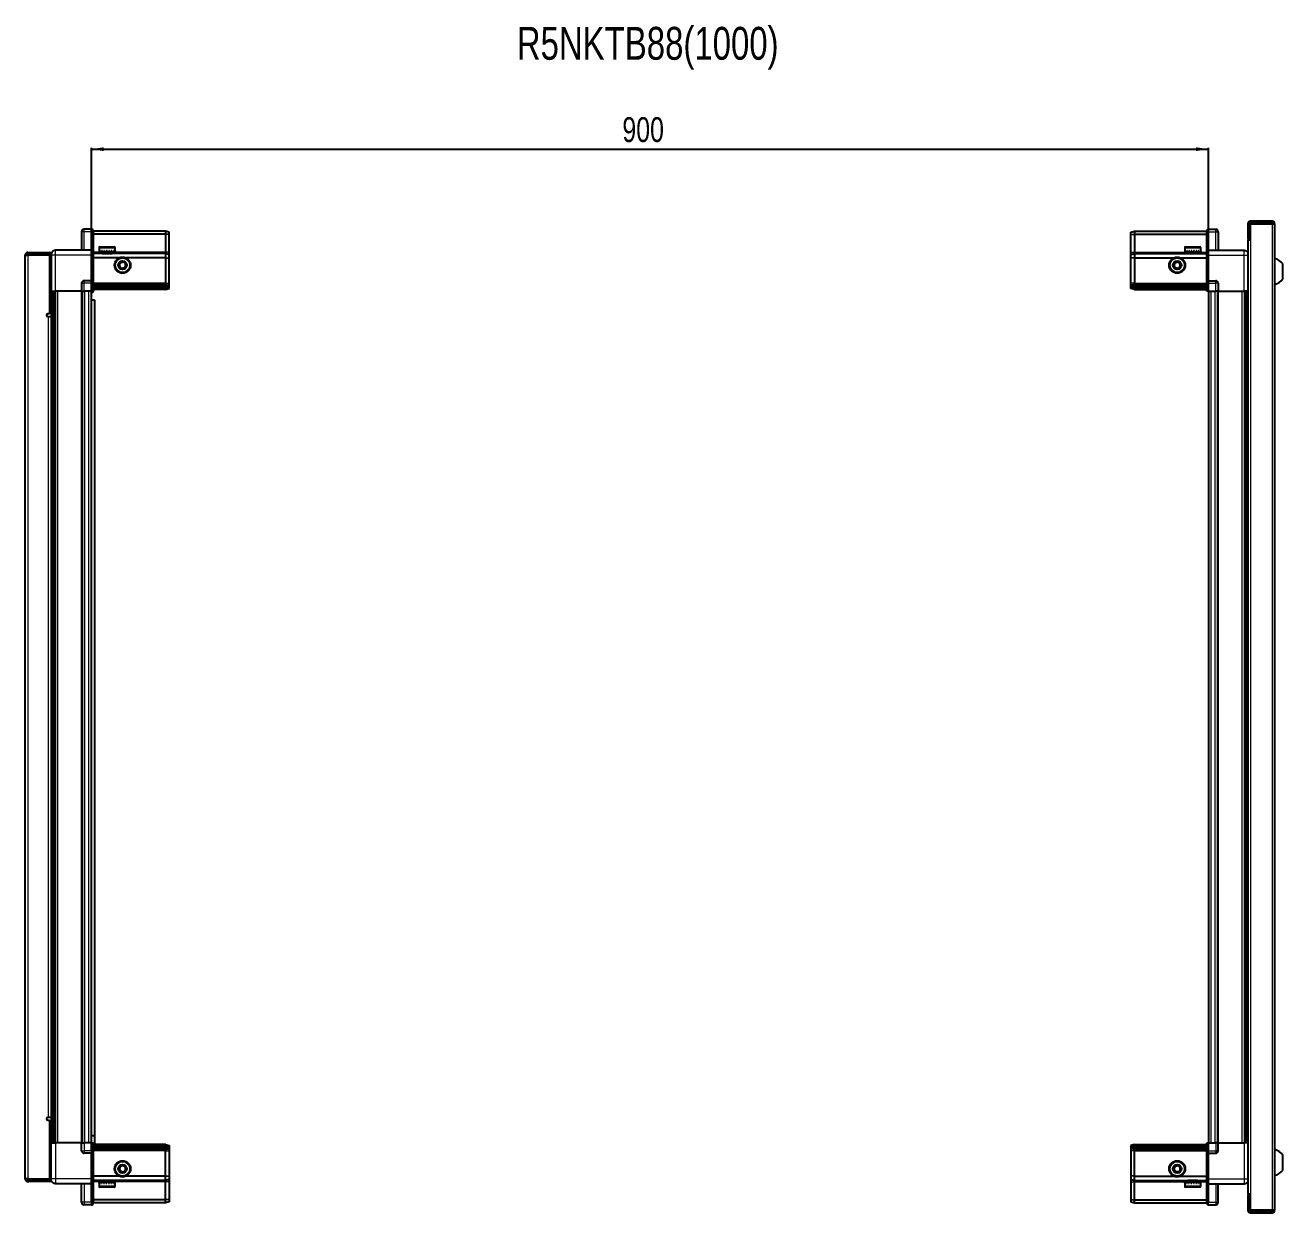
# Model space of a CAD drawing. Header units: millimetres. Extents: x 834 to 3848, y -110 to 2034.
# Drawn here: x 1857 to 2870, y 1077 to 2034 of the extents above; entities that cross this region are included whole.
import ezdxf

# ---------------------------------------------------------------- set-up
doc = ezdxf.new("R2010")
doc.units = ezdxf.units.MM
doc.layers.add('FORMAT', color=7, linetype='Continuous')
doc.styles.add('SLDTEXTSTYLE0', font='TXT', dxfattribs={"width": 0.75})
doc.dimstyles.new('SLDDIMSTYLE0', dxfattribs={"dimtxt": 20, "dimasz": 10, "dimexe": 0, "dimexo": 0.0625, "dimgap": 5, "dimtad": 2, "dimdec": 1, "dimrnd": 1e-09, "dimzin": 12, "dimdsep": 46, "dimtxsty": 'SLDTEXTSTYLE0', "dimsah": 1, "dimcen": 0.09, "dimadec": 0, "dimazin": 3, "dimtfac": 1, "dimtofl": 0, "dimtmove": 0, "dimatfit": 3, "dimfxl": 0, "dimfrac": 2, "dimtolj": 1, "dimtzin": 12, "dimarcsym": 0})

# ---------------------------------------------------------------- blocks, each defined once
blk = doc.blocks.new('_D_4')
at = {"layer": 'FORMAT'}
for p, q in [((1910.1, 1819.8), (1910.1, 1935.3)), ((1910.1, 1934.3), (2810.1, 1934.3)), ((2810.1, 1819.8), (2810.1, 1935.3))]:
    blk.add_line(p, q, dxfattribs=at)
for points in [[(1910.1, 1934.3), (1920.1, 1932.7), (1920.1, 1935.8)], [(2810.1, 1934.3), (2800.1, 1935.8), (2800.1, 1932.7)]]:
    blk.add_solid(points, dxfattribs=at)
at = {"layer": 'FORMAT', "insert": (2337.9, 1960), "char_height": 20, "attachment_point": 1, "style": 'SLDTEXTSTYLE0'}
blk.add_mtext('900', dxfattribs=at)

msp = doc.modelspace()

# ---------------------------------------------------------------- linework, layer by layer
at = {"color": 7, "linetype": 'Continuous', "lineweight": 25}
for p, q in [((2861.32, 1876.26), (2844.02, 1876.26)), ((2861.32, 1874.76), (2844.02, 1874.76)), ((2861.32, 1874.76), (2861.32, 1876.26)), ((1902.22, 1867.76), (1902.22, 1852.76)), ((1910.22, 1869.76), (1904.22, 1869.76)), ((1910.22, 1869.76), (1910.55, 1869.76)), ((1910.22, 1869.76), (1910.22, 1867.76)), ((1910.22, 1852.96), (1910.22, 1867.76)), ((1910.22, 1852.96), (1910.22, 1867.76)), ((1911.42, 1869.26), (1910.55, 1869.76)), ((1911.42, 1867.76), (1911.42, 1869.26)), ((1969.72, 1868.26), (1911.42, 1868.26)), ((1911.42, 1867.76), (1911.42, 1852.96)), ((1969.72, 1865.76), (1911.42, 1865.76)), ((1969.72, 1868.26), (1969.72, 1865.76)), ((1972.72, 1867.45), (1969.72, 1868.26)), ((1969.72, 1865.76), (1969.72, 1851.26)), ((1972.72, 1865.6), (1969.72, 1865.76)), ((1972.72, 1865.6), (1972.72, 1867.45)), ((1972.72, 1851.26), (1972.72, 1865.6)), ((2747.42, 1867.45), (2750.42, 1868.26)), ((2747.42, 1865.6), (2747.42, 1867.45)), ((2747.42, 1865.6), (2750.42, 1865.76)), ((2747.42, 1851.26), (2747.42, 1865.6)), ((2750.42, 1868.26), (2750.42, 1865.76)), ((2750.42, 1868.26), (2808.72, 1868.26)), ((2750.42, 1865.76), (2750.42, 1851.26)), ((2750.42, 1865.76), (2808.72, 1865.76)), ((2809.59, 1869.76), (2808.72, 1869.26)), ((2809.59, 1869.76), (2808.72, 1869.26)), ((2808.72, 1869.26), (2808.72, 1867.76)), ((2808.72, 1852.96), (2808.72, 1867.76)), ((2809.92, 1869.76), (2809.59, 1869.76)), ((2809.92, 1869.76), (2809.59, 1869.76)), ((2809.92, 1869.76), (2809.92, 1869.76)), ((2809.92, 1867.76), (2809.92, 1869.76)), ((2809.92, 1869.76), (2815.92, 1869.76)), ((2809.92, 1867.76), (2809.92, 1852.96)), ((2817.92, 1867.76), (2817.92, 1852.76)), ((2841.92, 1874.16), (2841.92, 1861.76)), ((2843.42, 1874.16), (2843.42, 1861.76)), ((2843.92, 1861.26), (2843.92, 1874.16)), ((2843.92, 1874.16), (2861.32, 1874.16)), ((2861.32, 1874.16), (2863.42, 1874.16)), ((2863.42, 1874.16), (2863.42, 1079.36)), ((1916.22, 1854.66), (1916.22, 1852.26)), ((1917.02, 1855.46), (1924.19, 1855.46)), ((1924.19, 1855.46), (1928.42, 1855.46)), ((1929.22, 1852.26), (1929.22, 1854.66)), ((2790.92, 1854.66), (2790.92, 1851.76)), ((2791.72, 1855.46), (2803.12, 1855.46)), ((2803.92, 1851.76), (2803.92, 1854.66)), ((2841.82, 1861.26), (2841.82, 1092.26)), ((2841.82, 1861.26), (2843.92, 1861.26)), ((2841.92, 1861.76), (2843.42, 1861.76)), ((1858.22, 1848.91), (1856.72, 1848.91)), ((1856.72, 1848.41), (1856.72, 1848.91)), ((1856.72, 1105.11), (1856.72, 1848.41)), ((1858.82, 1849.51), (1858.82, 1851.01)), ((1858.82, 1851.01), (1859.72, 1851.01)), ((1858.82, 1849.51), (1859.72, 1849.51)), ((1858.82, 1849.01), (1876.22, 1849.01)), ((1859.72, 1849.51), (1859.72, 1851.01)), ((1859.72, 1851.01), (1876.22, 1851.01)), ((1859.72, 1849.51), (1876.22, 1849.51)), ((1876.22, 1849.51), (1876.22, 1851.01)), ((1877.72, 1849.01), (1876.22, 1849.01)), ((1876.22, 1849.01), (1876.22, 1801.51)), ((1877.72, 1848.76), (1877.72, 1819.76)), ((1910.22, 1852.76), (1881.22, 1852.76)), ((1910.22, 1852.76), (1910.22, 1852.96)), ((1910.22, 1852.76), (1911.42, 1852.76)), ((1910.22, 1848.76), (1910.22, 1852.76)), ((1910.22, 1828.46), (1910.22, 1848.76)), ((1911.42, 1852.96), (1911.42, 1852.76)), ((1911.42, 1852.76), (1911.42, 1848.76)), ((1969.72, 1850.26), (1911.42, 1850.26)), ((1911.42, 1848.76), (1911.42, 1828.46)), ((1932.72, 1846.76), (1911.42, 1846.76)), ((1916.22, 1852.26), (1916.22, 1851.76)), ((1916.22, 1851.76), (1916.35, 1851.76)), ((1916.54, 1852.26), (1916.35, 1852.26)), ((1916.35, 1852.26), (1916.35, 1851.76)), ((1916.35, 1851.76), (1916.54, 1851.76)), ((1916.54, 1852.26), (1916.54, 1851.76)), ((1916.54, 1851.76), (1917.07, 1851.76)), ((1917.47, 1852.26), (1917.07, 1852.26)), ((1917.07, 1852.26), (1917.07, 1851.76)), ((1917.07, 1851.76), (1917.47, 1851.76)), ((1917.47, 1852.26), (1917.47, 1851.76)), ((1917.47, 1851.76), (1918.34, 1851.76)), ((1918.32, 1851.76), (1918.32, 1851.66)), ((1918.32, 1851.66), (1927.12, 1851.66)), ((1918.92, 1852.26), (1918.34, 1852.26)), ((1918.34, 1852.26), (1918.34, 1851.76)), ((1918.34, 1851.76), (1918.92, 1851.76)), ((1918.72, 1851.26), (1919.41, 1850.77)), ((1918.72, 1851.26), (1923.75, 1851.26)), ((1919.41, 1850.77), (1918.72, 1850.29)), ((1918.72, 1850.29), (1918.72, 1850.26)), ((1918.72, 1850.29), (1923.75, 1850.29)), ((1918.92, 1852.26), (1918.92, 1851.76)), ((1918.92, 1851.76), (1920.04, 1851.76)), ((1919.41, 1850.77), (1923.57, 1850.77)), ((1920.73, 1852.26), (1920.04, 1852.26)), ((1920.04, 1852.26), (1920.04, 1851.76)), ((1920.04, 1851.76), (1920.73, 1851.76)), ((1920.73, 1852.26), (1920.73, 1851.76)), ((1920.73, 1851.76), (1922, 1851.76)), ((1922.74, 1852.26), (1922, 1852.26)), ((1922, 1852.26), (1922, 1851.76)), ((1922, 1851.76), (1922.23, 1851.76)), ((1922.23, 1852.26), (1922.23, 1851.76)), ((1922.73, 1852.26), (1922.73, 1851.76)), ((1922.73, 1851.76), (1922.74, 1851.76)), ((1922.74, 1852.26), (1922.74, 1851.76)), ((1922.74, 1851.76), (1924.03, 1851.76)), ((1923.57, 1850.77), (1926.03, 1850.77)), ((1923.75, 1851.26), (1926.72, 1851.26)), ((1923.75, 1850.29), (1926.72, 1850.29)), ((1924.75, 1852.26), (1924.03, 1852.26)), ((1924.03, 1852.26), (1924.03, 1851.76)), ((1924.09, 1852.26), (1924.09, 1851.76)), ((1924.09, 1851.76), (1924.75, 1851.76)), ((1924.75, 1852.26), (1924.75, 1851.76)), ((1924.75, 1851.76), (1925.94, 1851.76)), ((1926.56, 1852.26), (1925.94, 1852.26)), ((1925.94, 1852.26), (1925.94, 1851.76)), ((1925.94, 1851.76), (1926.56, 1851.76)), ((1926.03, 1850.77), (1926.72, 1851.26)), ((1926.72, 1850.29), (1926.03, 1850.77)), ((1926.56, 1852.26), (1926.56, 1851.76)), ((1926.56, 1851.76), (1927.52, 1851.76)), ((1926.72, 1850.26), (1926.72, 1850.29)), ((1927.12, 1851.66), (1927.12, 1851.76)), ((1927.99, 1852.26), (1927.52, 1852.26)), ((1927.52, 1852.26), (1927.52, 1851.76)), ((1927.52, 1851.76), (1927.99, 1851.76)), ((1927.99, 1852.26), (1927.99, 1851.76)), ((1927.99, 1851.76), (1928.64, 1851.76)), ((1928.91, 1852.26), (1928.64, 1852.26)), ((1928.64, 1852.26), (1928.64, 1851.76)), ((1928.64, 1851.76), (1928.91, 1851.76)), ((1928.91, 1852.26), (1928.91, 1851.76)), ((1928.91, 1851.76), (1929.18, 1851.76)), ((1929.22, 1852.26), (1929.18, 1852.26)), ((1929.18, 1852.26), (1929.18, 1851.76)), ((1929.18, 1851.76), (1929.22, 1851.76)), ((1929.22, 1852.26), (1929.22, 1851.76)), ((1969.72, 1846.76), (1937.72, 1846.76)), ((1969.72, 1851.26), (1969.72, 1850.26)), ((1969.72, 1850.26), (1969.72, 1846.76)), ((1972.72, 1849.45), (1969.72, 1850.26)), ((1969.72, 1846.76), (1969.72, 1826.26)), ((1969.72, 1846.76), (1972.72, 1846.42)), ((1972.72, 1849.45), (1972.72, 1851.26)), ((1972.72, 1846.42), (1972.72, 1849.45)), ((1972.72, 1826.26), (1972.72, 1846.42)), ((2747.42, 1849.45), (2747.42, 1851.26)), ((2747.42, 1849.45), (2750.42, 1850.26)), ((2747.42, 1846.42), (2747.42, 1849.45)), ((2750.42, 1846.76), (2747.42, 1846.42)), ((2747.42, 1826.26), (2747.42, 1846.42)), ((2750.42, 1851.26), (2750.42, 1850.26)), ((2750.42, 1850.26), (2750.42, 1846.76)), ((2750.42, 1850.26), (2808.72, 1850.26)), ((2750.42, 1846.76), (2750.42, 1826.26)), ((2750.42, 1846.76), (2782.42, 1846.76)), ((2787.42, 1846.76), (2808.72, 1846.76)), ((2790.92, 1851.76), (2790.96, 1851.76)), ((2791.08, 1852.26), (2790.96, 1852.26)), ((2790.96, 1852.26), (2790.96, 1851.76)), ((2790.96, 1851.76), (2791.08, 1851.76)), ((2791.08, 1852.26), (2791.08, 1851.76)), ((2791.08, 1851.76), (2791.49, 1851.76)), ((2791.83, 1852.26), (2791.49, 1852.26)), ((2791.49, 1852.26), (2791.49, 1851.76)), ((2791.49, 1851.76), (2791.83, 1851.76)), ((2791.83, 1852.26), (2791.83, 1851.76)), ((2791.83, 1851.76), (2792.6, 1851.76)), ((2793.12, 1852.26), (2792.6, 1852.26)), ((2792.6, 1852.26), (2792.6, 1851.76)), ((2792.6, 1851.76), (2793.12, 1851.76)), ((2793.02, 1851.76), (2793.02, 1851.66)), ((2793.02, 1851.66), (2801.82, 1851.66)), ((2793.12, 1852.26), (2793.12, 1851.76)), ((2793.12, 1851.76), (2794.18, 1851.76)), ((2793.42, 1851.26), (2794.11, 1850.77)), ((2793.42, 1851.26), (2801.42, 1851.26)), ((2794.11, 1850.77), (2793.42, 1850.29)), ((2793.42, 1850.29), (2793.42, 1850.26)), ((2793.42, 1850.29), (2801.42, 1850.29)), ((2794.11, 1850.77), (2800.73, 1850.77)), ((2794.84, 1852.26), (2794.18, 1852.26)), ((2794.18, 1852.26), (2794.18, 1851.76)), ((2794.18, 1851.76), (2794.84, 1851.76)), ((2794.84, 1852.26), (2794.84, 1851.76)), ((2794.84, 1851.76), (2796.08, 1851.76)), ((2796.81, 1852.26), (2796.08, 1852.26)), ((2796.08, 1852.26), (2796.08, 1851.76)), ((2796.08, 1851.76), (2796.51, 1851.76)), ((2796.51, 1852.26), (2796.51, 1851.76)), ((2796.81, 1852.26), (2796.81, 1851.76)), ((2796.81, 1851.76), (2798.11, 1851.76)), ((2798.84, 1852.26), (2798.11, 1852.26)), ((2798.11, 1852.26), (2798.11, 1851.76)), ((2798.38, 1852.26), (2798.38, 1851.76)), ((2798.38, 1851.76), (2798.84, 1851.76)), ((2798.84, 1852.26), (2798.84, 1851.76)), ((2798.84, 1851.76), (2800.08, 1851.76)), ((2800.73, 1852.26), (2800.08, 1852.26)), ((2800.08, 1852.26), (2800.08, 1851.76)), ((2800.08, 1851.76), (2800.73, 1851.76)), ((2800.73, 1852.26), (2800.73, 1851.76)), ((2800.73, 1851.76), (2801.78, 1851.76)), ((2800.73, 1850.77), (2801.42, 1851.26)), ((2801.42, 1850.29), (2800.73, 1850.77)), ((2801.42, 1850.26), (2801.42, 1850.29)), ((2802.3, 1852.26), (2801.78, 1852.26)), ((2801.78, 1852.26), (2801.78, 1851.76)), ((2801.78, 1851.76), (2802.3, 1851.76)), ((2801.82, 1851.66), (2801.82, 1851.76)), ((2802.3, 1852.26), (2802.3, 1851.76)), ((2802.3, 1851.76), (2803.06, 1851.76)), ((2803.39, 1852.26), (2803.06, 1852.26)), ((2803.06, 1852.26), (2803.06, 1851.76)), ((2803.06, 1851.76), (2803.39, 1851.76)), ((2803.39, 1852.26), (2803.39, 1851.76)), ((2803.39, 1851.76), (2803.78, 1851.76)), ((2803.89, 1852.26), (2803.78, 1852.26)), ((2803.78, 1852.26), (2803.78, 1851.76)), ((2803.78, 1851.76), (2803.89, 1851.76)), ((2803.89, 1852.26), (2803.89, 1851.76)), ((2803.89, 1851.76), (2803.92, 1851.76)), ((2808.72, 1852.76), (2808.72, 1852.96)), ((2809.92, 1852.76), (2808.72, 1852.76)), ((2808.72, 1848.76), (2808.72, 1852.76)), ((2808.72, 1828.46), (2808.72, 1848.76)), ((2809.92, 1852.96), (2809.92, 1852.76)), ((2809.92, 1852.76), (2809.92, 1848.76)), ((2809.92, 1852.76), (2838.92, 1852.76)), ((2809.92, 1848.76), (2809.92, 1828.46)), ((2870.02, 1829.76), (2870.02, 1841.76)), ((1902.22, 1826.26), (1902.22, 1819.76)), ((1910.22, 1828.26), (1904.22, 1828.26)), ((1910.22, 1828.26), (1910.22, 1828.46)), ((1910.22, 1828.26), (1910.22, 1826.26)), ((1910.22, 1828.26), (1911.42, 1828.26)), ((1910.22, 1819.76), (1910.22, 1826.26)), ((1910.22, 1819.76), (1910.22, 1826.26)), ((1910.55, 1819.76), (1910.55, 1826.26)), ((1911.42, 1828.46), (1911.42, 1828.26)), ((1911.42, 1827.58), (1911.42, 1828.26)), ((1911.42, 1827.58), (1911.42, 1819.76)), ((1969.72, 1825.26), (1911.42, 1825.26)), ((1969.72, 1824.26), (1911.42, 1824.26)), ((1969.72, 1826.26), (1969.72, 1825.26)), ((1969.72, 1825.26), (1969.72, 1824.26)), ((1969.72, 1825.26), (1972.72, 1824.45)), ((1969.72, 1824.26), (1969.72, 1822.76)), ((1969.72, 1824.26), (1972.72, 1823.71)), ((1972.72, 1824.45), (1972.72, 1826.26)), ((1972.72, 1823.71), (1972.72, 1824.45)), ((2747.42, 1824.45), (2747.42, 1826.26)), ((2750.42, 1825.26), (2747.42, 1824.45)), ((2747.42, 1823.71), (2747.42, 1824.45)), ((2750.42, 1824.26), (2747.42, 1823.71)), ((2750.42, 1826.26), (2750.42, 1825.26)), ((2750.42, 1825.26), (2750.42, 1824.26)), ((2750.42, 1825.26), (2808.72, 1825.26)), ((2750.42, 1824.26), (2808.72, 1824.26)), ((2750.42, 1824.26), (2750.42, 1822.76)), ((2808.72, 1828.26), (2808.72, 1828.46)), ((2809.92, 1828.26), (2808.72, 1828.26)), ((2808.72, 1828.26), (2808.72, 1827.58)), ((2808.72, 1819.76), (2808.72, 1827.58)), ((2809.59, 1826.26), (2809.59, 1819.76)), ((2809.92, 1828.46), (2809.92, 1828.26)), ((2809.92, 1826.26), (2809.92, 1828.26)), ((2809.92, 1828.26), (2815.92, 1828.26)), ((2809.92, 1826.26), (2809.92, 1828.26)), ((2809.92, 1826.26), (2809.92, 1819.76)), ((2817.92, 1826.26), (2817.92, 1819.76)), ((1876.22, 1822.51), (1877.72, 1822.51)), ((1877.72, 1819.76), (1876.22, 1819.76)), ((1878.37, 1133.76), (1878.37, 1819.76)), ((1880.16, 1819.76), (1880.16, 1133.76)), ((1880.2, 1819.76), (1880.2, 1133.76)), ((1902.22, 1819.76), (1881.22, 1819.76)), ((1902.22, 1819.76), (1904.22, 1819.76)), ((1902.87, 1133.76), (1902.87, 1819.76)), ((1910.22, 1819.76), (1904.22, 1819.76)), ((1910.07, 1133.76), (1910.07, 1819.76)), ((1910.22, 1819.76), (1910.55, 1819.76)), ((1910.22, 1819.76), (1910.22, 1819.76)), ((1911.42, 1819.76), (1910.55, 1819.76)), ((1910.55, 1819.76), (1910.55, 1819.76)), ((1969.72, 1822.76), (1911.42, 1822.76)), ((1969.72, 1821.26), (1911.42, 1821.26)), ((1969.72, 1822.76), (1972.72, 1823.21)), ((1969.72, 1822.76), (1969.72, 1821.26)), ((1969.72, 1821.26), (1972.72, 1822.06)), ((1972.72, 1823.21), (1972.72, 1823.71)), ((1972.72, 1822.06), (1972.72, 1823.21)), ((2747.42, 1823.21), (2747.42, 1823.71)), ((2747.42, 1822.06), (2747.42, 1823.21)), ((2750.42, 1822.76), (2747.42, 1823.21)), ((2750.42, 1821.26), (2747.42, 1822.06)), ((2750.42, 1822.76), (2808.72, 1822.76)), ((2750.42, 1822.76), (2750.42, 1821.26)), ((2750.42, 1821.26), (2808.72, 1821.26)), ((2809.59, 1819.76), (2808.72, 1819.76)), ((2809.92, 1819.76), (2809.59, 1819.76)), ((2809.92, 1819.76), (2815.92, 1819.76)), ((2810.07, 1819.76), (2810.07, 1133.76)), ((2817.92, 1819.76), (2815.92, 1819.76)), ((2817.27, 1819.76), (2817.27, 1133.76)), ((2817.92, 1819.76), (2838.92, 1819.76)), ((2839.94, 1133.76), (2839.94, 1819.76)), ((2839.98, 1133.76), (2839.98, 1819.76)), ((2841.77, 1819.76), (2841.77, 1133.76)), ((1910.07, 1812.76), (1912.57, 1812.76)), ((1912.57, 1812.76), (1912.57, 1139.26)), ((1876.22, 1801.51), (1874.87, 1801.51)), ((1874.87, 1799.51), (1875.62, 1799.51)), ((1875.62, 1799.51), (1877.72, 1799.51)), ((1877.72, 1799.51), (1877.72, 1154.01)), ((1875.62, 1154.01), (1874.87, 1154.01)), ((1874.87, 1152.01), (1876.22, 1152.01)), ((1877.72, 1154.01), (1875.62, 1154.01)), ((1876.22, 1152.01), (1876.22, 1104.51)), ((1912.57, 1139.26), (1910.07, 1139.26)), ((1912.57, 1139.26), (1912.57, 1132.26)), ((1877.72, 1133.76), (1876.22, 1133.76)), ((1877.72, 1131.01), (1876.22, 1131.01)), ((1877.72, 1104.76), (1877.72, 1133.76)), ((1902.22, 1133.76), (1881.22, 1133.76)), ((1902.22, 1127.26), (1902.22, 1133.76)), ((1902.22, 1133.76), (1904.22, 1133.76)), ((1910.22, 1133.76), (1904.22, 1133.76)), ((1910.22, 1125.26), (1904.22, 1125.26)), ((1910.22, 1127.26), (1910.22, 1133.76)), ((1910.22, 1133.76), (1910.55, 1133.76)), ((1910.22, 1127.26), (1910.22, 1125.26)), ((1910.22, 1127.26), (1910.22, 1125.26)), ((1910.22, 1125.26), (1911.42, 1125.26)), ((1910.22, 1125.06), (1910.22, 1125.26)), ((1910.22, 1104.76), (1910.22, 1125.06)), ((1910.55, 1127.26), (1910.55, 1133.76)), ((1910.55, 1133.76), (1911.42, 1133.76)), ((1911.42, 1133.76), (1911.42, 1125.93)), ((1969.72, 1132.26), (1911.42, 1132.26)), ((1969.72, 1130.76), (1911.42, 1130.76)), ((1969.72, 1129.26), (1911.42, 1129.26)), ((1969.72, 1128.26), (1911.42, 1128.26)), ((1911.42, 1125.26), (1911.42, 1125.93)), ((1911.42, 1125.26), (1911.42, 1125.06)), ((1911.42, 1125.06), (1911.42, 1104.76)), ((1969.72, 1130.76), (1969.72, 1132.26)), ((1969.72, 1132.26), (1972.72, 1131.45)), ((1969.72, 1129.26), (1969.72, 1130.76)), ((1969.72, 1130.76), (1972.72, 1130.3)), ((1969.72, 1129.26), (1972.72, 1129.8)), ((1969.72, 1128.26), (1969.72, 1129.26)), ((1969.72, 1128.26), (1972.72, 1129.06)), ((1969.72, 1127.26), (1969.72, 1128.26)), ((1969.72, 1106.76), (1969.72, 1127.26)), ((1972.72, 1131.45), (1972.72, 1130.3)), ((1972.72, 1130.3), (1972.72, 1129.8)), ((1972.72, 1129.8), (1972.72, 1129.06)), ((1972.72, 1129.06), (1972.72, 1127.26)), ((1972.72, 1127.26), (1972.72, 1107.09)), ((2750.42, 1132.26), (2747.42, 1131.45)), ((2747.42, 1131.45), (2747.42, 1130.3)), ((2750.42, 1130.76), (2747.42, 1130.3)), ((2747.42, 1130.3), (2747.42, 1129.8)), ((2750.42, 1129.26), (2747.42, 1129.8)), ((2747.42, 1129.8), (2747.42, 1129.06)), ((2750.42, 1128.26), (2747.42, 1129.06)), ((2747.42, 1129.06), (2747.42, 1127.26)), ((2747.42, 1127.26), (2747.42, 1107.09)), ((2750.42, 1130.76), (2750.42, 1132.26)), ((2750.42, 1132.26), (2808.72, 1132.26)), ((2750.42, 1129.26), (2750.42, 1130.76)), ((2750.42, 1130.76), (2808.72, 1130.76)), ((2750.42, 1129.26), (2808.72, 1129.26)), ((2750.42, 1128.26), (2750.42, 1129.26)), ((2750.42, 1128.26), (2808.72, 1128.26)), ((2750.42, 1127.26), (2750.42, 1128.26)), ((2750.42, 1106.76), (2750.42, 1127.26)), ((2808.72, 1125.93), (2808.72, 1133.76)), ((2808.72, 1133.76), (2809.59, 1133.76)), ((2808.72, 1125.93), (2808.72, 1125.26)), ((2809.92, 1125.26), (2808.72, 1125.26)), ((2808.72, 1125.06), (2808.72, 1125.26)), ((2808.72, 1104.76), (2808.72, 1125.06)), ((2809.59, 1133.76), (2809.59, 1133.76)), ((2809.59, 1133.76), (2809.59, 1127.26)), ((2809.92, 1133.76), (2809.59, 1133.76)), ((2809.92, 1133.76), (2809.92, 1127.26)), ((2809.92, 1133.76), (2809.92, 1133.76)), ((2809.92, 1133.76), (2815.92, 1133.76)), ((2809.92, 1133.76), (2809.92, 1127.26)), ((2809.92, 1125.26), (2809.92, 1127.26)), ((2809.92, 1125.26), (2809.92, 1125.06)), ((2809.92, 1125.26), (2815.92, 1125.26)), ((2809.92, 1125.06), (2809.92, 1104.76)), ((2817.92, 1133.76), (2815.92, 1133.76)), ((2817.92, 1127.26), (2817.92, 1133.76)), ((2817.92, 1133.76), (2838.92, 1133.76)), ((2870.02, 1111.76), (2870.02, 1123.76)), ((1856.72, 1104.61), (1856.72, 1105.11)), ((1858.22, 1104.61), (1856.72, 1104.61)), ((1876.22, 1104.51), (1858.82, 1104.51)), ((1876.22, 1104.51), (1877.72, 1104.51)), ((1910.22, 1100.76), (1910.22, 1104.76)), ((1932.72, 1106.76), (1911.42, 1106.76)), ((1911.42, 1104.76), (1911.42, 1100.76)), ((1969.72, 1106.76), (1937.72, 1106.76)), ((1969.72, 1106.76), (1972.72, 1107.09)), ((1969.72, 1103.26), (1969.72, 1106.76)), ((1972.72, 1107.09), (1972.72, 1104.06)), ((2750.42, 1106.76), (2747.42, 1107.09)), ((2747.42, 1107.09), (2747.42, 1104.06)), ((2750.42, 1106.76), (2782.42, 1106.76)), ((2750.42, 1103.26), (2750.42, 1106.76)), ((2787.42, 1106.76), (2808.72, 1106.76)), ((2808.72, 1100.76), (2808.72, 1104.76)), ((2809.92, 1104.76), (2809.92, 1100.76)), ((1858.82, 1104.01), (1858.82, 1102.51)), ((1858.82, 1104.01), (1859.72, 1104.01)), ((1858.82, 1102.51), (1859.72, 1102.51)), ((1876.22, 1104.01), (1859.72, 1104.01)), ((1859.72, 1104.01), (1859.72, 1102.51)), ((1876.22, 1102.51), (1859.72, 1102.51)), ((1876.22, 1104.01), (1876.22, 1102.51)), ((1910.22, 1100.76), (1881.22, 1100.76)), ((1902.22, 1085.76), (1902.22, 1100.76)), ((1910.22, 1100.76), (1911.42, 1100.76)), ((1910.22, 1100.56), (1910.22, 1100.76)), ((1910.22, 1085.76), (1910.22, 1100.56)), ((1969.72, 1103.26), (1911.42, 1103.26)), ((1911.42, 1100.76), (1911.42, 1100.56)), ((1911.42, 1100.56), (1911.42, 1085.76)), ((1916.22, 1101.76), (1916.22, 1098.86)), ((1916.32, 1101.76), (1916.22, 1101.76)), ((1916.32, 1101.26), (1916.32, 1101.76)), ((1916.48, 1101.76), (1916.32, 1101.76)), ((1916.32, 1101.26), (1916.48, 1101.26)), ((1916.48, 1101.26), (1916.48, 1101.76)), ((1916.97, 1101.76), (1916.48, 1101.76)), ((1916.97, 1101.26), (1916.97, 1101.76)), ((1917.35, 1101.76), (1916.97, 1101.76)), ((1916.97, 1101.26), (1917.35, 1101.26)), ((1917.17, 1098.06), (1917.02, 1098.06)), ((1928.42, 1098.06), (1917.17, 1098.06)), ((1917.35, 1101.26), (1917.35, 1101.76)), ((1918.19, 1101.76), (1917.35, 1101.76)), ((1918.19, 1101.26), (1918.19, 1101.76)), ((1918.75, 1101.76), (1918.19, 1101.76)), ((1918.19, 1101.26), (1918.75, 1101.26)), ((1918.32, 1101.86), (1918.32, 1101.76)), ((1923.72, 1101.86), (1918.32, 1101.86)), ((1918.72, 1103.26), (1918.72, 1103.22)), ((1918.72, 1103.22), (1919.41, 1102.74)), ((1918.82, 1103.22), (1918.72, 1103.22)), ((1919.41, 1102.74), (1918.72, 1102.26)), ((1918.82, 1102.26), (1918.72, 1102.26)), ((1918.75, 1101.26), (1918.75, 1101.76)), ((1919.85, 1101.76), (1918.75, 1101.76)), ((1926.72, 1103.22), (1918.82, 1103.22)), ((1926.72, 1102.26), (1918.82, 1102.26)), ((1919.5, 1102.74), (1919.41, 1102.74)), ((1926.03, 1102.74), (1919.5, 1102.74)), ((1919.85, 1101.26), (1919.85, 1101.76)), ((1920.54, 1101.76), (1919.85, 1101.76)), ((1919.85, 1101.26), (1920.54, 1101.26)), ((1920.54, 1101.26), (1920.54, 1101.76)), ((1921.8, 1101.76), (1920.54, 1101.76)), ((1921.8, 1101.26), (1921.8, 1101.76)), ((1922.1, 1101.76), (1921.8, 1101.76)), ((1921.8, 1101.26), (1922.53, 1101.26)), ((1922.1, 1101.26), (1922.1, 1101.76)), ((1922.53, 1101.26), (1922.53, 1101.76)), ((1923.83, 1101.76), (1922.53, 1101.76)), ((1927.12, 1101.86), (1923.72, 1101.86)), ((1923.83, 1101.26), (1923.83, 1101.76)), ((1923.83, 1101.26), (1924.55, 1101.26)), ((1923.96, 1101.26), (1923.96, 1101.76)), ((1924.55, 1101.76), (1923.96, 1101.76)), ((1924.55, 1101.26), (1924.55, 1101.76)), ((1925.76, 1101.76), (1924.55, 1101.76)), ((1925.76, 1101.26), (1925.76, 1101.76)), ((1926.39, 1101.76), (1925.76, 1101.76)), ((1925.76, 1101.26), (1926.39, 1101.26)), ((1926.03, 1102.74), (1926.72, 1103.22)), ((1926.72, 1102.26), (1926.03, 1102.74)), ((1926.39, 1101.26), (1926.39, 1101.76)), ((1927.38, 1101.76), (1926.39, 1101.76)), ((1926.72, 1103.22), (1926.72, 1103.26)), ((1927.12, 1101.76), (1927.12, 1101.86)), ((1927.38, 1101.26), (1927.38, 1101.76)), ((1927.87, 1101.76), (1927.38, 1101.76)), ((1927.38, 1101.26), (1927.87, 1101.26)), ((1927.87, 1101.26), (1927.87, 1101.76)), ((1928.55, 1101.76), (1927.87, 1101.76)), ((1928.55, 1101.26), (1928.55, 1101.76)), ((1928.84, 1101.76), (1928.55, 1101.76)), ((1928.55, 1101.26), (1928.84, 1101.26)), ((1928.84, 1101.26), (1928.84, 1101.76)), ((1929.15, 1101.76), (1928.84, 1101.76)), ((1929.15, 1101.26), (1929.15, 1101.76)), ((1929.22, 1101.76), (1929.15, 1101.76)), ((1929.15, 1101.26), (1929.22, 1101.26)), ((1929.22, 1098.86), (1929.22, 1101.76)), ((1929.22, 1101.26), (1929.22, 1101.76)), ((1929.22, 1101.76), (1929.22, 1101.76)), ((1972.72, 1104.06), (1969.72, 1103.26)), ((1969.72, 1102.26), (1969.72, 1103.26)), ((1969.72, 1087.76), (1969.72, 1102.26)), ((1972.72, 1104.06), (1972.72, 1102.26)), ((1972.72, 1102.26), (1972.72, 1087.91)), ((2747.42, 1104.06), (2750.42, 1103.26)), ((2747.42, 1104.06), (2747.42, 1102.26)), ((2747.42, 1102.26), (2747.42, 1087.91)), ((2750.42, 1103.26), (2808.72, 1103.26)), ((2750.42, 1102.26), (2750.42, 1103.26)), ((2750.42, 1087.76), (2750.42, 1102.26)), ((2790.92, 1101.76), (2790.92, 1098.86)), ((2790.94, 1101.76), (2790.92, 1101.76)), ((2790.94, 1101.26), (2790.94, 1101.76)), ((2791.04, 1101.76), (2790.94, 1101.76)), ((2790.94, 1101.26), (2791.04, 1101.26)), ((2791.04, 1101.26), (2791.04, 1101.76)), ((2791.41, 1101.76), (2791.04, 1101.76)), ((2791.41, 1101.26), (2791.41, 1101.76)), ((2791.73, 1101.76), (2791.41, 1101.76)), ((2791.41, 1101.26), (2791.73, 1101.26)), ((2803.12, 1098.06), (2791.72, 1098.06)), ((2791.73, 1101.26), (2791.73, 1101.76)), ((2792.47, 1101.76), (2791.73, 1101.76)), ((2792.47, 1101.26), (2792.47, 1101.76)), ((2792.97, 1101.76), (2792.47, 1101.76)), ((2792.47, 1101.26), (2792.97, 1101.26)), ((2792.97, 1101.26), (2792.97, 1101.76)), ((2794.01, 1101.76), (2792.97, 1101.76)), ((2793.02, 1101.86), (2793.02, 1101.76)), ((2801.82, 1101.86), (2793.02, 1101.86)), ((2793.42, 1103.26), (2793.42, 1103.22)), ((2793.42, 1103.22), (2794.11, 1102.74)), ((2801.42, 1103.22), (2793.42, 1103.22)), ((2794.11, 1102.74), (2793.42, 1102.26)), ((2801.42, 1102.26), (2793.42, 1102.26)), ((2794.01, 1101.26), (2794.01, 1101.76)), ((2794.66, 1101.76), (2794.01, 1101.76)), ((2794.01, 1101.26), (2794.66, 1101.26)), ((2800.73, 1102.74), (2794.11, 1102.74)), ((2794.66, 1101.26), (2794.66, 1101.76)), ((2795.89, 1101.76), (2794.66, 1101.76)), ((2795.89, 1101.26), (2795.89, 1101.76)), ((2796.38, 1101.76), (2795.89, 1101.76)), ((2795.89, 1101.26), (2796.61, 1101.26)), ((2796.38, 1101.26), (2796.38, 1101.76)), ((2796.61, 1101.26), (2796.61, 1101.76)), ((2797.91, 1101.76), (2796.61, 1101.76)), ((2797.91, 1101.26), (2797.91, 1101.76)), ((2797.91, 1101.26), (2798.64, 1101.26)), ((2798.25, 1101.26), (2798.25, 1101.76)), ((2798.64, 1101.76), (2798.25, 1101.76)), ((2798.64, 1101.26), (2798.64, 1101.76)), ((2799.89, 1101.76), (2798.64, 1101.76)), ((2799.89, 1101.26), (2799.89, 1101.76)), ((2800.56, 1101.76), (2799.89, 1101.76)), ((2799.89, 1101.26), (2800.56, 1101.26)), ((2800.56, 1101.26), (2800.56, 1101.76)), ((2801.63, 1101.76), (2800.56, 1101.76)), ((2800.73, 1102.74), (2801.42, 1103.22)), ((2801.42, 1102.26), (2800.73, 1102.74)), ((2801.42, 1103.22), (2801.42, 1103.26)), ((2801.63, 1101.26), (2801.63, 1101.76)), ((2802.16, 1101.76), (2801.63, 1101.76)), ((2801.63, 1101.26), (2802.16, 1101.26)), ((2801.82, 1101.76), (2801.82, 1101.86)), ((2802.16, 1101.26), (2802.16, 1101.76)), ((2802.95, 1101.76), (2802.16, 1101.76)), ((2802.95, 1101.26), (2802.95, 1101.76)), ((2803.3, 1101.76), (2802.95, 1101.76)), ((2802.95, 1101.26), (2803.3, 1101.26)), ((2803.3, 1101.26), (2803.3, 1101.76)), ((2803.74, 1101.76), (2803.3, 1101.76)), ((2803.74, 1101.26), (2803.74, 1101.76)), ((2803.87, 1101.76), (2803.74, 1101.76)), ((2803.74, 1101.26), (2803.87, 1101.26)), ((2803.87, 1101.26), (2803.87, 1101.76)), ((2803.92, 1101.76), (2803.87, 1101.76)), ((2803.92, 1098.86), (2803.92, 1101.76)), ((2809.92, 1100.76), (2808.72, 1100.76)), ((2808.72, 1100.56), (2808.72, 1100.76)), ((2808.72, 1085.76), (2808.72, 1100.56)), ((2809.92, 1100.76), (2809.92, 1100.56)), ((2809.92, 1100.76), (2838.92, 1100.76)), ((2809.92, 1100.56), (2809.92, 1085.76)), ((2809.92, 1100.56), (2809.92, 1085.76)), ((2817.92, 1085.76), (2817.92, 1100.76)), ((1910.22, 1085.76), (1910.22, 1083.76)), ((1910.55, 1083.76), (1911.42, 1084.26)), ((1910.55, 1083.76), (1911.42, 1084.26)), ((1969.72, 1087.76), (1911.42, 1087.76)), ((1911.42, 1084.26), (1911.42, 1085.76)), ((1969.72, 1085.26), (1911.42, 1085.26)), ((1972.72, 1087.91), (1969.72, 1087.76)), ((1969.72, 1085.26), (1969.72, 1087.76)), ((1972.72, 1086.06), (1969.72, 1085.26)), ((1972.72, 1087.91), (1972.72, 1086.06)), ((2747.42, 1087.91), (2750.42, 1087.76)), ((2747.42, 1087.91), (2747.42, 1086.06)), ((2747.42, 1086.06), (2750.42, 1085.26)), ((2750.42, 1087.76), (2808.72, 1087.76)), ((2750.42, 1085.26), (2750.42, 1087.76)), ((2750.42, 1085.26), (2808.72, 1085.26)), ((2808.72, 1085.76), (2808.72, 1084.26)), ((2808.72, 1084.26), (2809.59, 1083.76)), ((2809.92, 1083.76), (2809.92, 1085.76)), ((2843.92, 1092.26), (2841.82, 1092.26)), ((2841.92, 1091.76), (2843.42, 1091.76)), ((2841.92, 1091.76), (2841.92, 1079.36)), ((2843.42, 1091.76), (2843.42, 1079.36)), ((2843.92, 1079.36), (2843.92, 1092.26)), ((1910.22, 1083.76), (1904.22, 1083.76)), ((1910.22, 1083.76), (1910.55, 1083.76)), ((1910.22, 1083.76), (1910.55, 1083.76)), ((1910.22, 1083.76), (1910.22, 1083.76)), ((2809.92, 1083.76), (2809.59, 1083.76)), ((2809.92, 1083.76), (2815.92, 1083.76)), ((2861.32, 1079.36), (2843.92, 1079.36)), ((2844.02, 1078.76), (2861.32, 1078.76)), ((2844.02, 1077.26), (2861.32, 1077.26)), ((2863.42, 1079.36), (2861.32, 1079.36)), ((2861.32, 1078.76), (2861.32, 1077.26))]:
    msp.add_line(p, q, dxfattribs=at)
at = {"color": 8, "linetype": 'Continuous', "lineweight": 18}
for p, q in [((2844.02, 1874.76), (2844.02, 1876.26)), ((1904.22, 1867.76), (1902.22, 1867.76)), ((1904.22, 1867.76), (1904.22, 1869.76)), ((1904.22, 1852.76), (1904.22, 1867.76)), ((1910.22, 1867.76), (1904.22, 1867.76)), ((1910.22, 1867.76), (1911.42, 1867.76)), ((2809.92, 1867.76), (2808.72, 1867.76)), ((2809.92, 1867.76), (2815.92, 1867.76)), ((2815.92, 1867.76), (2815.92, 1869.76)), ((2815.92, 1867.76), (2817.92, 1867.76)), ((2815.92, 1852.76), (2815.92, 1867.76)), ((2843.42, 1874.16), (2841.92, 1874.16)), ((2861.32, 1874.16), (2861.32, 1079.36)), ((1916.22, 1854.66), (1924.39, 1854.66)), ((1924.39, 1854.66), (1929.22, 1854.66)), ((2790.92, 1854.66), (2803.92, 1854.66)), ((2843.92, 1861.26), (2843.92, 1092.26)), ((1858.82, 1849.01), (1858.82, 1104.51)), ((1881.22, 1819.76), (1881.22, 1848.76)), ((1910.22, 1848.76), (1881.22, 1848.76)), ((1910.22, 1852.96), (1911.42, 1852.96)), ((1910.22, 1848.76), (1911.42, 1848.76)), ((1918.72, 1851.26), (1911.42, 1851.26)), ((1969.72, 1851.26), (1926.72, 1851.26)), ((1972.72, 1851.26), (1969.72, 1851.26)), ((2747.42, 1851.26), (2750.42, 1851.26)), ((2750.42, 1851.26), (2793.42, 1851.26)), ((2801.42, 1851.26), (2808.72, 1851.26)), ((2808.72, 1852.96), (2809.92, 1852.96)), ((2809.92, 1848.76), (2808.72, 1848.76)), ((2809.92, 1848.76), (2838.92, 1848.76)), ((2838.92, 1819.76), (2838.92, 1848.76)), ((1902.22, 1826.26), (1904.22, 1826.26)), ((1904.22, 1826.26), (1904.22, 1828.26)), ((1904.22, 1819.76), (1904.22, 1826.26)), ((1910.22, 1826.26), (1904.22, 1826.26)), ((1910.22, 1828.46), (1911.42, 1828.46)), ((1910.22, 1826.26), (1910.55, 1826.26)), ((1969.72, 1826.26), (1911.42, 1826.26)), ((1969.72, 1826.26), (1972.72, 1826.26)), ((2750.42, 1826.26), (2747.42, 1826.26)), ((2750.42, 1826.26), (2808.72, 1826.26)), ((2808.72, 1828.46), (2809.92, 1828.46)), ((2809.92, 1826.26), (2809.59, 1826.26)), ((2809.92, 1826.26), (2815.92, 1826.26)), ((2815.92, 1826.26), (2815.92, 1828.26)), ((2815.92, 1819.76), (2815.92, 1826.26)), ((2817.92, 1826.26), (2815.92, 1826.26)), ((1877.72, 1799.51), (1877.72, 1819.76)), ((1878.96, 1819.76), (1878.96, 1133.76)), ((1881.4, 1133.76), (1881.4, 1819.76)), ((1882.82, 1819.76), (1882.82, 1133.76)), ((1902.22, 1133.76), (1902.22, 1819.76)), ((1904.87, 1133.76), (1904.87, 1819.76)), ((1908.07, 1133.76), (1908.07, 1819.76)), ((1910.22, 1819.76), (1910.55, 1819.76)), ((2812.07, 1819.76), (2812.07, 1133.76)), ((2815.27, 1819.76), (2815.27, 1133.76)), ((2817.92, 1819.76), (2817.92, 1133.76)), ((2837.32, 1133.76), (2837.32, 1819.76)), ((2838.74, 1819.76), (2838.74, 1133.76)), ((2841.18, 1133.76), (2841.18, 1819.76)), ((1875.62, 1154.01), (1875.62, 1799.51)), ((1877.72, 1133.76), (1877.72, 1154.01)), ((1881.22, 1133.76), (1881.22, 1104.76)), ((1902.22, 1127.26), (1904.22, 1127.26)), ((1904.22, 1133.76), (1904.22, 1127.26)), ((1904.22, 1127.26), (1904.22, 1125.26)), ((1910.22, 1127.26), (1904.22, 1127.26)), ((1910.22, 1127.26), (1910.55, 1127.26)), ((1911.42, 1125.06), (1910.22, 1125.06)), ((1969.72, 1127.26), (1911.42, 1127.26)), ((1969.72, 1127.26), (1972.72, 1127.26)), ((2750.42, 1127.26), (2747.42, 1127.26)), ((2750.42, 1127.26), (2808.72, 1127.26)), ((2809.92, 1125.06), (2808.72, 1125.06)), ((2809.92, 1133.76), (2809.59, 1133.76)), ((2809.92, 1127.26), (2809.59, 1127.26)), ((2809.92, 1127.26), (2815.92, 1127.26)), ((2815.92, 1133.76), (2815.92, 1127.26)), ((2817.92, 1127.26), (2815.92, 1127.26)), ((2815.92, 1127.26), (2815.92, 1125.26)), ((2838.92, 1133.76), (2838.92, 1104.76)), ((1910.22, 1104.76), (1881.22, 1104.76)), ((1910.22, 1104.76), (1911.42, 1104.76)), ((2809.92, 1104.76), (2808.72, 1104.76)), ((2809.92, 1104.76), (2838.92, 1104.76)), ((1904.22, 1100.76), (1904.22, 1085.76)), ((1911.42, 1100.56), (1910.22, 1100.56)), ((1918.72, 1102.26), (1911.42, 1102.26)), ((1916.39, 1098.86), (1916.22, 1098.86)), ((1929.22, 1098.86), (1916.39, 1098.86)), ((1969.72, 1102.26), (1926.72, 1102.26)), ((1972.72, 1102.26), (1969.72, 1102.26)), ((2747.42, 1102.26), (2750.42, 1102.26)), ((2750.42, 1102.26), (2793.42, 1102.26)), ((2803.92, 1098.86), (2790.92, 1098.86)), ((2801.42, 1102.26), (2808.72, 1102.26)), ((2809.92, 1100.56), (2808.72, 1100.56)), ((2815.92, 1100.76), (2815.92, 1085.76)), ((1904.22, 1085.76), (1902.22, 1085.76)), ((1904.22, 1085.76), (1904.22, 1083.76)), ((1910.22, 1085.76), (1904.22, 1085.76)), ((1910.22, 1085.76), (1911.42, 1085.76)), ((2809.92, 1085.76), (2808.72, 1085.76)), ((2809.92, 1085.76), (2815.92, 1085.76)), ((2815.92, 1085.76), (2817.92, 1085.76)), ((2815.92, 1085.76), (2815.92, 1083.76)), ((2843.42, 1079.36), (2841.92, 1079.36)), ((2844.02, 1078.76), (2844.02, 1077.26))]:
    msp.add_line(p, q, dxfattribs=at)
at = {"color": 7, "linetype": 'Continuous', "lineweight": 25}
for centre, radius in [((1935.22, 1840.76), 6.5), ((1935.22, 1840.76), 3.46), ((2784.92, 1840.76), 6.5), ((2784.92, 1840.76), 3.46), ((1935.22, 1112.76), 6.5), ((1935.22, 1112.76), 3.46), ((2784.92, 1112.76), 6.5), ((2784.92, 1112.76), 3.46)]:
    msp.add_circle(centre, radius, dxfattribs=at)
at = {"color": 8, "linetype": 'Continuous', "lineweight": 18}
for centre in [(1935.22, 1840.76), (2784.92, 1840.76), (1935.22, 1112.76), (2784.92, 1112.76)]:
    msp.add_circle(centre, 5.7, dxfattribs=at)
at = {"color": 7, "linetype": 'Continuous', "lineweight": 25}
for centre, radius, start, end in [((2844.02, 1874.16), 2.1, 90, 180), ((2844.02, 1874.16), 0.6, 90, 180), ((2861.32, 1874.16), 2.1, 0, 90), ((2861.32, 1874.16), 0.6, 0, 90), ((1904.22, 1867.76), 2, 90, 180), ((2815.92, 1867.76), 2, 0, 90), ((1917.02, 1854.66), 0.8, 90, 180), ((1928.42, 1854.66), 0.8, 0, 90), ((2791.72, 1854.66), 0.8, 90, 180), ((2803.12, 1854.66), 0.8, 0, 90), ((1858.72, 1848.51), 0.5, 90, 117.52901), ((1876.12, 1848.91), 0.6, 9.59407, 90), ((1876.12, 1848.91), 2.1, 32.2369, 87.2706), ((1918.32, 1851.26), 0.4, 0, 90), ((1927.12, 1851.26), 0.4, 90, 180), ((2793.02, 1851.26), 0.4, 0, 90), ((2801.82, 1851.26), 0.4, 90, 180), ((2860.4, 1834.73), 11.91, 36.1266, 75.29965), ((1935.22, 1840.76), 2.5, 161.00659, 221.00659), ((1935.22, 1840.76), 2.5, 101.00659, 161.00659), ((1935.22, 1840.76), 2.5, 221.00659, 281.00659), ((1935.22, 1840.76), 2.5, 41.00659, 101.00659), ((1935.22, 1840.76), 2.5, 281.00659, 341.00659), ((1935.22, 1840.76), 2.5, 341.00659, 41.00659), ((2784.92, 1840.76), 2.5, 120.74103, 180.74103), ((2784.92, 1840.76), 2.5, 180.74103, 240.74103), ((2784.92, 1840.76), 2.5, 60.74103, 120.74103), ((2784.92, 1840.76), 2.5, 240.74103, 300.74103), ((2784.92, 1840.76), 2.5, 0.74103, 60.74103), ((2784.92, 1840.76), 2.5, 300.74103, 0.74103), ((1904.22, 1826.26), 2, 90, 180), ((2815.92, 1826.26), 2, 0, 90), ((2860.4, 1836.78), 11.91, 284.70035, 323.8734), ((1907.57, 1822.41), 5, 300, 346.70293), ((1874.87, 1800.51), 1, 90, 270), ((1874.87, 1153.01), 1, 90, 270), ((1904.22, 1127.26), 2, 180, 270), ((2815.92, 1127.26), 2, 270, 0), ((2860.4, 1116.73), 11.91, 36.1266, 75.29965), ((1935.22, 1112.76), 2.5, 127.98423, 187.98423), ((1935.22, 1112.76), 2.5, 67.98423, 127.98423), ((1935.22, 1112.76), 2.5, 7.98423, 67.98423), ((2784.92, 1112.76), 2.5, 95.91157, 155.91157), ((2784.92, 1112.76), 2.5, 35.91157, 95.91157), ((1858.72, 1105.01), 0.5, 243.29122, 270), ((1876.12, 1104.61), 0.6, 270, 350.40593), ((1935.22, 1112.76), 2.5, 187.98423, 247.98423), ((1935.22, 1112.76), 2.5, 247.98423, 307.98423), ((1935.22, 1112.76), 2.5, 307.98423, 7.98423), ((2784.92, 1112.76), 2.5, 155.91157, 215.91157), ((2784.92, 1112.76), 2.5, 215.91157, 275.91157), ((2784.92, 1112.76), 2.5, 275.91157, 335.91157), ((2784.92, 1112.76), 2.5, 335.91157, 35.91157), ((2860.4, 1118.78), 11.91, 284.70035, 323.8734), ((1876.12, 1104.61), 2.1, 272.7294, 327.8305), ((1917.02, 1098.86), 0.8, 180, 270), ((1918.32, 1102.26), 0.4, 270, 0), ((1927.12, 1102.26), 0.4, 180, 270), ((1928.42, 1098.86), 0.8, 270, 360), ((2791.72, 1098.86), 0.8, 180, 270), ((2793.02, 1102.26), 0.4, 270, 360), ((2801.82, 1102.26), 0.4, 180, 270), ((2803.12, 1098.86), 0.8, 270, 360), ((1904.22, 1085.76), 2, 180, 270), ((2815.92, 1085.76), 2, 270, 0), ((2844.02, 1079.36), 2.1, 180, 270), ((2844.02, 1079.36), 0.6, 180, 270), ((2861.32, 1079.36), 2.1, 270, 0), ((2861.32, 1079.36), 0.6, 270, 0)]:
    msp.add_arc(centre, radius, start, end, dxfattribs=at)
for centre, start_param, end_param in [((1914.02, 1826.26), 2.4188584, 3.1415927), ((2806.12, 1826.26), 0, 0.7227342), ((1914.02, 1127.26), 3.1415927, 3.8643269), ((2806.12, 1127.26), 5.5604511, 6.2831853)]:
    msp.add_ellipse(centre, major_axis=(3.46, 0), ratio=0.5773503, start_param=start_param, end_param=end_param, dxfattribs=at)
for points, knots in [([(1858.82, 1851.01), (1858.57, 1850.98), (1858.07, 1850.93), (1857.43, 1850.54), (1856.97, 1849.98), (1856.75, 1849.4), (1856.73, 1849.03), (1856.72, 1848.91)], [0, 0, 0, 0, 0.23025534, 0.4485219, 0.6667858, 0.88504963, 1, 1, 1, 1]), ([(1856.72, 1848.41), (1856.75, 1848.45), (1856.8, 1848.54), (1857.19, 1848.68), (1857.75, 1848.81), (1858.33, 1848.92), (1858.69, 1848.98), (1858.82, 1849.01)], [0, 0, 0, 0, 0.2302553, 0.4485219, 0.6667858, 0.8850496, 1, 1, 1, 1]), ([(1881.22, 1852.76), (1880.78, 1852.71), (1880.1, 1852.64), (1879.29, 1852.2), (1878.73, 1851.75), (1878.27, 1851.19), (1877.84, 1850.37), (1877.77, 1849.7), (1877.72, 1849.26)], [0, 0, 0, 0, 0.2394568, 0.3683607, 0.5, 0.6316393, 0.7605432, 1, 1, 1, 1]), ([(1877.72, 1849.26), (1877.72, 1849.25), (1877.72, 1849.24), (1877.72, 1849.12), (1877.72, 1848.95), (1877.72, 1848.82), (1877.72, 1848.76)], [0, 0, 0, 0, 0.2493943, 0.5003335, 0.7501667, 1, 1, 1, 1]), ([(2838.92, 1852.76), (2839.36, 1852.71), (2840.04, 1852.64), (2840.85, 1852.2), (2841.41, 1851.76), (2841.68, 1851.39), (2841.82, 1851.21)], [0, 0, 0, 0, 0.3842982, 0.5911726, 0.8024372, 1, 1, 1, 1]), ([(1932.39, 1840.21), (1932.55, 1840.69), (1932.87, 1841.61), (1933.18, 1842.51), (1933.33, 1842.94)], [0, 0, 0, 0, 0.5346859, 1, 1, 1, 1]), ([(1934.28, 1838.03), (1934.05, 1838.29), (1933.51, 1838.91), (1932.86, 1839.66), (1932.47, 1840.11), (1932.39, 1840.21)], [0, 0, 0, 0, 0.3629006, 0.8668753, 1, 1, 1, 1]), ([(1933.33, 1842.94), (1933.83, 1843.03), (1934.78, 1843.22), (1935.72, 1843.4), (1936.16, 1843.49)], [0, 0, 0, 0, 0.5346859, 1, 1, 1, 1]), ([(1937.11, 1838.58), (1936.61, 1838.48), (1935.66, 1838.3), (1934.72, 1838.11), (1934.28, 1838.03)], [0, 0, 0, 0, 0.5346859, 1, 1, 1, 1]), ([(1936.16, 1843.49), (1936.24, 1843.39), (1936.63, 1842.94), (1937.29, 1842.19), (1937.83, 1841.57), (1938.05, 1841.31)], [0, 0, 0, 0, 0.1331247, 0.6370994, 1, 1, 1, 1]), ([(1938.05, 1841.31), (1937.89, 1840.82), (1937.57, 1839.91), (1937.26, 1839), (1937.11, 1838.58)], [0, 0, 0, 0, 0.5346859, 1, 1, 1, 1]), ([(2782.4, 1842.17), (2782.84, 1842.43), (2783.67, 1842.92), (2784.5, 1843.42), (2784.88, 1843.64)], [0, 0, 0, 0, 0.5346859, 1, 1, 1, 1]), ([(2782.44, 1839.28), (2782.44, 1839.41), (2782.43, 1840), (2782.42, 1841), (2782.41, 1841.82), (2782.4, 1842.17)], [0, 0, 0, 0, 0.1331247, 0.6370994, 1, 1, 1, 1]), ([(2784.96, 1837.87), (2784.51, 1838.12), (2783.67, 1838.59), (2782.83, 1839.06), (2782.44, 1839.28)], [0, 0, 0, 0, 0.5346859, 1, 1, 1, 1]), ([(2784.88, 1843.64), (2785.33, 1843.39), (2786.17, 1842.92), (2787.01, 1842.45), (2787.4, 1842.23)], [0, 0, 0, 0, 0.5346859, 1, 1, 1, 1]), ([(2787.44, 1839.35), (2786.99, 1839.08), (2786.17, 1838.59), (2785.34, 1838.1), (2784.96, 1837.87)], [0, 0, 0, 0, 0.5346859, 1, 1, 1, 1]), ([(2787.4, 1842.23), (2787.4, 1841.89), (2787.42, 1841.06), (2787.43, 1840.07), (2787.44, 1839.47), (2787.44, 1839.35)], [0, 0, 0, 0, 0.3629006, 0.8668753, 1, 1, 1, 1]), ([(1877.72, 1819.76), (1877.76, 1819.76), (1877.84, 1819.76), (1878.44, 1819.76), (1879.33, 1819.76), (1880.31, 1819.76), (1880.96, 1819.76), (1881.22, 1819.76)], [0, 0, 0, 0, 0.2146939, 0.4293877, 0.6440816, 0.8587754, 1, 1, 1, 1]), ([(2841.82, 1819.76), (2841.77, 1819.76), (2841.54, 1819.76), (2840.79, 1819.76), (2839.83, 1819.76), (2839.18, 1819.76), (2838.92, 1819.76)], [0, 0, 0, 0, 0.09931905, 0.43820182, 0.7770846, 1, 1, 1, 1]), ([(1877.72, 1133.76), (1877.76, 1133.76), (1877.84, 1133.76), (1878.44, 1133.76), (1879.33, 1133.76), (1880.31, 1133.76), (1880.96, 1133.76), (1881.22, 1133.76)], [0, 0, 0, 0, 0.2146939, 0.4293877, 0.6440816, 0.8587754, 1, 1, 1, 1]), ([(2841.82, 1133.76), (2841.77, 1133.76), (2841.54, 1133.76), (2840.79, 1133.76), (2839.83, 1133.76), (2839.18, 1133.76), (2838.92, 1133.76)], [0, 0, 0, 0, 0.0993191, 0.4382018, 0.7770846, 1, 1, 1, 1]), ([(1932.54, 1113.84), (1932.95, 1114.16), (1933.71, 1114.75), (1934.47, 1115.34), (1934.82, 1115.62)], [0, 0, 0, 0, 0.5346859, 1, 1, 1, 1]), ([(1934.82, 1115.62), (1935.3, 1115.42), (1936.19, 1115.06), (1937.08, 1114.7), (1937.49, 1114.53)], [0, 0, 0, 0, 0.53468586, 1, 1, 1, 1]), ([(2782.05, 1112.46), (2782.26, 1112.93), (2782.65, 1113.81), (2783.04, 1114.69), (2783.23, 1115.1)], [0, 0, 0, 0, 0.5346859, 1, 1, 1, 1]), ([(2783.23, 1115.1), (2783.57, 1115.13), (2784.39, 1115.22), (2785.38, 1115.32), (2785.97, 1115.38), (2786.1, 1115.39)], [0, 0, 0, 0, 0.36290056, 0.86687533, 1, 1, 1, 1]), ([(2786.1, 1115.39), (2786.4, 1114.97), (2786.97, 1114.19), (2787.53, 1113.42), (2787.79, 1113.05)], [0, 0, 0, 0, 0.5346859, 1, 1, 1, 1]), ([(1858.82, 1104.51), (1858.57, 1104.55), (1858.07, 1104.64), (1857.43, 1104.78), (1856.97, 1104.91), (1856.75, 1105.02), (1856.73, 1105.08), (1856.72, 1105.11)], [0, 0, 0, 0, 0.2302553, 0.4485219, 0.6667858, 0.8850496, 1, 1, 1, 1]), ([(1856.72, 1104.61), (1856.75, 1104.35), (1856.8, 1103.86), (1857.19, 1103.22), (1857.75, 1102.75), (1858.33, 1102.53), (1858.69, 1102.51), (1858.82, 1102.51)], [0, 0, 0, 0, 0.2302553, 0.4485219, 0.6667858, 0.8850496, 1, 1, 1, 1]), ([(1877.72, 1104.26), (1877.72, 1104.26), (1877.72, 1104.28), (1877.72, 1104.4), (1877.72, 1104.56), (1877.72, 1104.69), (1877.72, 1104.76)], [0, 0, 0, 0, 0.2493943, 0.5003335, 0.7501667, 1, 1, 1, 1]), ([(1932.94, 1110.98), (1932.93, 1111.1), (1932.84, 1111.7), (1932.71, 1112.68), (1932.59, 1113.5), (1932.54, 1113.84)], [0, 0, 0, 0, 0.1331247, 0.6370994, 1, 1, 1, 1]), ([(1935.62, 1109.9), (1935.14, 1110.09), (1934.25, 1110.45), (1933.36, 1110.81), (1932.94, 1110.98)], [0, 0, 0, 0, 0.5346859, 1, 1, 1, 1]), ([(1937.9, 1111.67), (1937.49, 1111.36), (1936.73, 1110.76), (1935.97, 1110.17), (1935.62, 1109.9)], [0, 0, 0, 0, 0.5346859, 1, 1, 1, 1]), ([(1937.49, 1114.53), (1937.54, 1114.19), (1937.66, 1113.38), (1937.8, 1112.39), (1937.88, 1111.8), (1937.9, 1111.67)], [0, 0, 0, 0, 0.3629006, 0.8668753, 1, 1, 1, 1]), ([(2783.74, 1110.12), (2783.44, 1110.54), (2782.87, 1111.32), (2782.31, 1112.1), (2782.05, 1112.46)], [0, 0, 0, 0, 0.5346859, 1, 1, 1, 1]), ([(2786.61, 1110.42), (2786.49, 1110.41), (2785.89, 1110.34), (2784.9, 1110.24), (2784.08, 1110.16), (2783.74, 1110.12)], [0, 0, 0, 0, 0.1331247, 0.6370994, 1, 1, 1, 1]), ([(2787.79, 1113.05), (2787.58, 1112.58), (2787.19, 1111.7), (2786.79, 1110.83), (2786.61, 1110.42)], [0, 0, 0, 0, 0.5346859, 1, 1, 1, 1]), ([(1881.22, 1100.76), (1880.78, 1100.8), (1880.1, 1100.88), (1879.29, 1101.31), (1878.73, 1101.76), (1878.27, 1102.32), (1877.84, 1103.14), (1877.77, 1103.82), (1877.72, 1104.26)], [0, 0, 0, 0, 0.2394568, 0.3683607, 0.5, 0.6316393, 0.7605432, 1, 1, 1, 1]), ([(2838.92, 1100.76), (2839.36, 1100.8), (2840.04, 1100.88), (2840.85, 1101.31), (2841.41, 1101.75), (2841.68, 1102.12), (2841.82, 1102.31)], [0, 0, 0, 0, 0.3842982, 0.5911726, 0.8024372, 1, 1, 1, 1])]:
    msp.add_open_spline(points, degree=3, knots=knots, dxfattribs=at)
for points in [[(1858.82, 1849.51), (1858.74, 1849.5), (1858.58, 1849.48), (1858.39, 1849.34), (1858.25, 1849.14), (1858.23, 1848.99), (1858.22, 1848.91)], [(1858.22, 1104.61), (1858.23, 1104.53), (1858.25, 1104.37), (1858.39, 1104.17), (1858.58, 1104.03), (1858.74, 1104.02), (1858.82, 1104.01)]]:
    msp.add_open_spline(points, degree=3, dxfattribs=at)
at = {"color": 8, "linetype": 'Continuous', "lineweight": 18}
for points, knots in [([(1881.22, 1848.76), (1880.78, 1848.76), (1880.1, 1848.76), (1879.29, 1848.76), (1878.73, 1848.76), (1878.27, 1848.76), (1877.84, 1848.76), (1877.77, 1848.76), (1877.72, 1848.76)], [0, 0, 0, 0, 0.2394568, 0.3683607, 0.5, 0.6316393, 0.7605432, 1, 1, 1, 1]), ([(2838.92, 1848.76), (2839.36, 1848.76), (2840.04, 1848.76), (2840.85, 1848.76), (2841.41, 1848.76), (2841.68, 1848.76), (2841.82, 1848.76)], [0, 0, 0, 0, 0.3842982, 0.5911726, 0.8024372, 1, 1, 1, 1]), ([(1881.22, 1104.76), (1880.78, 1104.76), (1880.1, 1104.76), (1879.29, 1104.76), (1878.73, 1104.76), (1878.27, 1104.76), (1877.84, 1104.76), (1877.77, 1104.76), (1877.72, 1104.76)], [0, 0, 0, 0, 0.2394568, 0.3683607, 0.5, 0.6316393, 0.7605432, 1, 1, 1, 1]), ([(2838.92, 1104.76), (2839.36, 1104.76), (2840.04, 1104.76), (2840.85, 1104.76), (2841.41, 1104.76), (2841.68, 1104.76), (2841.82, 1104.76)], [0, 0, 0, 0, 0.3842982, 0.5911726, 0.8024372, 1, 1, 1, 1])]:
    msp.add_open_spline(points, degree=3, knots=knots, dxfattribs=at)
for points in [[(1881.22, 1848.76), (1881.22, 1849.28), (1881.22, 1850.33), (1881.22, 1851.65), (1881.22, 1852.58), (1881.22, 1852.7), (1881.22, 1852.76)], [(2838.92, 1848.76), (2838.92, 1849.28), (2838.92, 1850.33), (2838.92, 1851.65), (2838.92, 1852.58), (2838.92, 1852.7), (2838.92, 1852.76)], [(1881.22, 1104.76), (1881.22, 1104.23), (1881.22, 1103.18), (1881.22, 1101.86), (1881.22, 1100.94), (1881.22, 1100.82), (1881.22, 1100.76)], [(2838.92, 1104.76), (2838.92, 1104.23), (2838.92, 1103.18), (2838.92, 1101.86), (2838.92, 1100.94), (2838.92, 1100.82), (2838.92, 1100.76)]]:
    msp.add_open_spline(points, degree=3, dxfattribs=at)

# ---------------------------------------------------------------- texts
at = {"layer": 'FORMAT', "insert": (2252.84, 2032.77), "char_height": 26.4583, "attachment_point": 1, "style": 'SLDTEXTSTYLE0'}
msp.add_mtext('R5NKTB88(1000)', dxfattribs=at)

# ---------------------------------------------------------------- dimensions: what is measured, and where the dimension line sits
at = {"layer": 'FORMAT'}
dim = msp.add_linear_dim(base=(2810.07, 1934.26), p1=(1910.07, 1819.76), p2=(2810.07, 1819.76), angle=0, dimstyle='SLDDIMSTYLE0', dxfattribs=at)
dim.commit()
dim.dimension.update_dxf_attribs({"geometry": '_D_4', "text_midpoint": (2360.07, 1934.26), "dimtype": 160})

doc.saveas('drawing.dxf')
